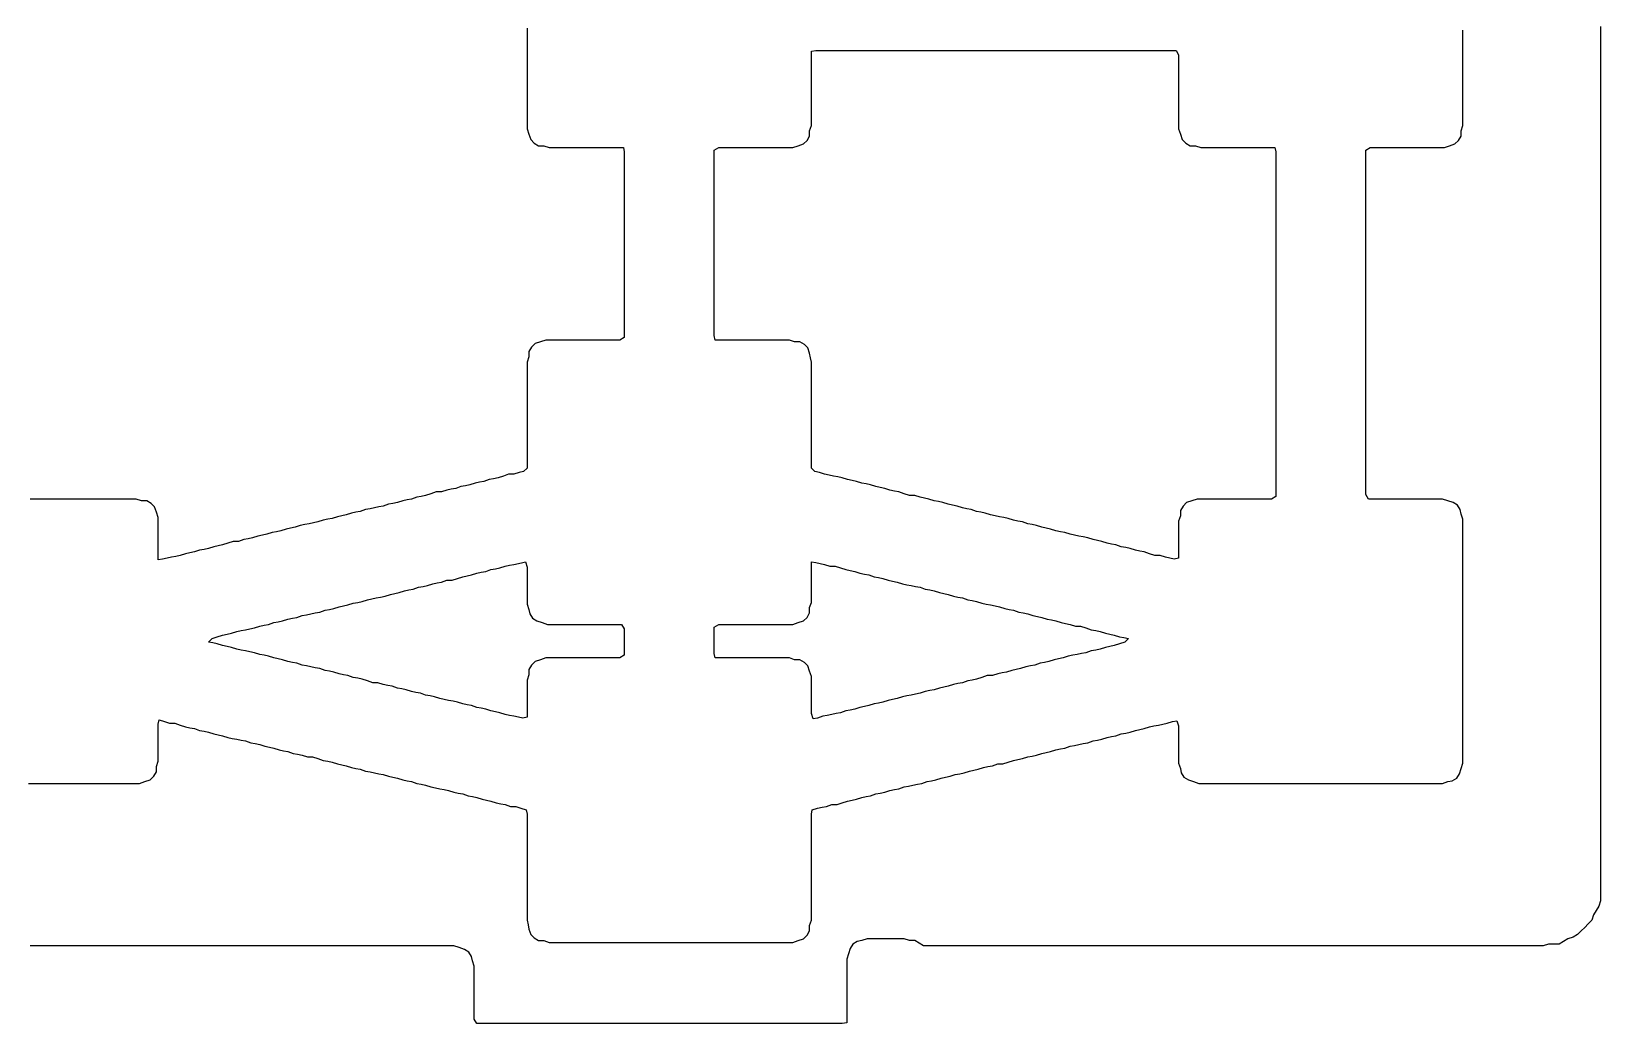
# Model space of a CAD drawing. Header units: metres. Extents: x 1 to 276, y -106 to -1.
# Drawn here: x 229.18 to 273.62, y -106.38 to -78.29 of the extents above; entities that cross this region are included whole.
import ezdxf

# ---------------------------------------------------------------- set-up
doc = ezdxf.new("R2010")
doc.units = ezdxf.units.M

msp = doc.modelspace()

# ---------------------------------------------------------------- linework, layer by layer
at = {"layer": 'PORON'}
for points in [[(273.625, -78.15), (273.625, -78.3), (273.625, -78.45), (273.625, -78.6), (273.625, -78.75), (273.625, -78.9), (273.625, -79.05), (273.625, -79.2), (273.625, -79.35), (273.625, -79.5), (273.625, -79.65), (273.625, -79.8), (273.625, -79.95), (273.625, -80.1), (273.625, -80.25), (273.625, -80.4), (273.625, -80.55), (273.625, -80.7), (273.625, -80.85), (273.625, -81), (273.625, -81.15), (273.625, -81.3), (273.625, -81.45), (273.625, -81.6), (273.625, -81.75), (273.625, -81.9), (273.625, -82.05), (273.625, -82.2), (273.625, -82.35), (273.625, -82.5), (273.625, -82.65), (273.625, -82.8), (273.625, -82.95), (273.625, -83.1), (273.625, -83.25), (273.625, -83.4), (273.625, -83.55), (273.625, -83.7), (273.625, -83.85), (273.625, -84), (273.625, -84.15), (273.625, -84.3), (273.625, -84.45), (273.625, -84.6), (273.625, -84.75), (273.625, -84.9), (273.625, -85.05), (273.625, -85.2), (273.625, -85.35), (273.625, -85.5), (273.625, -85.65), (273.625, -85.8), (273.625, -85.95), (273.625, -86.1), (273.625, -86.25), (273.625, -86.4), (273.625, -86.55), (273.625, -86.7), (273.625, -86.85), (273.625, -87), (273.625, -87.15), (273.625, -87.3), (273.625, -87.45), (273.625, -87.6), (273.625, -87.75), (273.625, -87.9), (273.625, -88.05), (273.625, -88.2), (273.625, -88.35), (273.625, -88.5), (273.625, -88.65), (273.625, -88.8), (273.625, -88.95), (273.625, -89.1), (273.625, -89.25), (273.625, -89.4), (273.625, -89.55), (273.625, -89.7), (273.625, -89.85), (273.625, -90), (273.625, -90.15), (273.625, -90.3), (273.625, -90.45), (273.625, -90.6), (273.625, -90.75), (273.625, -90.9), (273.625, -91.05), (273.625, -91.2), (273.625, -91.35), (273.625, -91.5), (273.625, -91.65), (273.625, -91.8), (273.625, -91.95), (273.625, -92.1), (273.625, -92.25), (273.625, -92.4), (273.625, -92.55), (273.625, -92.7), (273.625, -92.85), (273.625, -93), (273.625, -93.15), (273.625, -93.3), (273.625, -93.45), (273.625, -93.6), (273.625, -93.75), (273.625, -93.9), (273.625, -94.05), (273.625, -94.2), (273.625, -94.35), (273.625, -94.5), (273.625, -94.65), (273.625, -94.8), (273.625, -94.95), (273.625, -95.1), (273.625, -95.25), (273.625, -95.4), (273.625, -95.55), (273.625, -95.7), (273.625, -95.85), (273.625, -96), (273.625, -96.15), (273.625, -96.3), (273.625, -96.45), (273.625, -96.6), (273.625, -96.75), (273.625, -96.9), (273.625, -97.05), (273.625, -97.2), (273.625, -97.35), (273.625, -97.5), (273.625, -97.65), (273.625, -97.8), (273.625, -97.95), (273.625, -98.1), (273.625, -98.25), (273.625, -98.4), (273.625, -98.55), (273.625, -98.7), (273.625, -98.85), (273.625, -99), (273.625, -99.15), (273.625, -99.3), (273.625, -99.45), (273.625, -99.6), (273.625, -99.75), (273.625, -99.9), (273.625, -100.05), (273.625, -100.2), (273.625, -100.35), (273.625, -100.5), (273.625, -100.65), (273.625, -100.8), (273.625, -100.95), (273.625, -101.1), (273.625, -101.25), (273.625, -101.4), (273.625, -101.55), (273.625, -101.7), (273.625, -101.85), (273.625, -102), (273.625, -102.15), (273.625, -102.3), (273.625, -102.45), (273.625, -102.6), (273.625, -102.75), (273.625, -102.9), (273.575, -103.05), (273.5, -103.175), (273.425, -103.3), (273.375, -103.45), (273.275, -103.55), (273.175, -103.65), (273.075, -103.75), (272.975, -103.85), (272.85, -103.925), (272.7, -103.975), (272.575, -104.05), (272.45, -104.125), (272.3, -104.125), (272.15, -104.125), (272, -104.175), (271.85, -104.175), (271.7, -104.175), (271.55, -104.175), (271.4, -104.175), (271.25, -104.175), (271.1, -104.175), (270.95, -104.175), (270.8, -104.175), (270.65, -104.175), (270.5, -104.175), (270.35, -104.175), (270.2, -104.175), (270.05, -104.175), (269.9, -104.175), (269.75, -104.175), (269.6, -104.175), (269.45, -104.175), (269.3, -104.175), (269.15, -104.175), (269, -104.175), (268.85, -104.175), (268.7, -104.175), (268.55, -104.175), (268.4, -104.175), (268.25, -104.175), (268.1, -104.175), (267.95, -104.175), (267.8, -104.175), (267.65, -104.175), (267.5, -104.175), (267.35, -104.175), (267.2, -104.175), (267.05, -104.175), (266.9, -104.175), (266.75, -104.175), (266.6, -104.175), (266.45, -104.175), (266.3, -104.175), (266.15, -104.175), (266, -104.175), (265.85, -104.175), (265.7, -104.175), (265.55, -104.175), (265.4, -104.175), (265.25, -104.175), (265.1, -104.175), (264.95, -104.175), (264.8, -104.175), (264.65, -104.175), (264.5, -104.175), (264.35, -104.175), (264.2, -104.175), (264.05, -104.175), (263.9, -104.175), (263.75, -104.175), (263.6, -104.175), (263.45, -104.175), (263.3, -104.175), (263.15, -104.175), (263, -104.175), (262.85, -104.175), (262.7, -104.175), (262.55, -104.175), (262.4, -104.175), (262.25, -104.175), (262.1, -104.175), (261.95, -104.175), (261.8, -104.175), (261.65, -104.175), (261.5, -104.175), (261.35, -104.175), (261.2, -104.175), (261.05, -104.175), (260.9, -104.175), (260.75, -104.175), (260.6, -104.175), (260.45, -104.175), (260.3, -104.175), (260.15, -104.175), (260, -104.175), (259.85, -104.175), (259.7, -104.175), (259.55, -104.175), (259.4, -104.175), (259.25, -104.175), (259.1, -104.175), (258.95, -104.175), (258.8, -104.175), (258.65, -104.175), (258.5, -104.175), (258.35, -104.175), (258.2, -104.175), (258.05, -104.175), (257.9, -104.175), (257.75, -104.175), (257.6, -104.175), (257.45, -104.175), (257.3, -104.175), (257.15, -104.175), (257, -104.175), (256.85, -104.175), (256.7, -104.175), (256.55, -104.175), (256.4, -104.175), (256.25, -104.175), (256.1, -104.175), (255.95, -104.175), (255.8, -104.175), (255.65, -104.175), (255.5, -104.175), (255.35, -104.175), (255.2, -104.175), (255.05, -104.175), (254.9, -104.175), (254.75, -104.175), (254.6, -104.175), (254.45, -104.175), (254.325, -104.1), (254.2, -104.025), (254.05, -104.025), (253.9, -103.975), (253.75, -103.975), (253.6, -103.975), (253.45, -103.975), (253.3, -103.975), (253.15, -103.975), (253, -103.975), (252.85, -103.975), (252.7, -104.025), (252.575, -104.05), (252.45, -104.125), (252.375, -104.25), (252.325, -104.4), (252.275, -104.55), (252.275, -104.7), (252.275, -104.85), (252.275, -105), (252.275, -105.15), (252.275, -105.3), (252.275, -105.45), (252.275, -105.6), (252.275, -105.75), (252.275, -105.9), (252.275, -106.05), (252.275, -106.2), (252.275, -106.35), (252.15, -106.375), (252, -106.375), (251.85, -106.375), (251.7, -106.375), (251.55, -106.375), (251.4, -106.375), (251.25, -106.375), (251.1, -106.375), (250.95, -106.375), (250.8, -106.375), (250.65, -106.375), (250.5, -106.375), (250.35, -106.375), (250.2, -106.375), (250.05, -106.375), (249.9, -106.375), (249.75, -106.375), (249.6, -106.375), (249.45, -106.375), (249.3, -106.375), (249.15, -106.375), (249, -106.375), (248.85, -106.375), (248.7, -106.375), (248.55, -106.375), (248.4, -106.375), (248.25, -106.375), (248.1, -106.375), (247.95, -106.375), (247.8, -106.375), (247.65, -106.375), (247.5, -106.375), (247.35, -106.375), (247.2, -106.375), (247.05, -106.375), (246.9, -106.375), (246.75, -106.375), (246.6, -106.375), (246.45, -106.375), (246.3, -106.375), (246.15, -106.375), (246, -106.375), (245.85, -106.375), (245.7, -106.375), (245.55, -106.375), (245.4, -106.375), (245.25, -106.375), (245.1, -106.375), (244.95, -106.375), (244.8, -106.375), (244.65, -106.375), (244.5, -106.375), (244.35, -106.375), (244.2, -106.375), (244.05, -106.375), (243.9, -106.375), (243.75, -106.375), (243.6, -106.375), (243.45, -106.375), (243.3, -106.375), (243.15, -106.375), (243, -106.375), (242.85, -106.375), (242.7, -106.375), (242.55, -106.375), (242.4, -106.375), (242.25, -106.375), (242.1, -106.375), (241.95, -106.375), (241.8, -106.375), (241.725, -106.25), (241.725, -106.1), (241.725, -105.95), (241.725, -105.8), (241.725, -105.65), (241.725, -105.5), (241.725, -105.35), (241.725, -105.2), (241.725, -105.05), (241.725, -104.9), (241.725, -104.75), (241.675, -104.6), (241.65, -104.475), (241.575, -104.35), (241.45, -104.275), (241.3, -104.225), (241.15, -104.175), (241, -104.175), (240.85, -104.175), (240.7, -104.175), (240.55, -104.175), (240.4, -104.175), (240.25, -104.175), (240.1, -104.175), (239.95, -104.175), (239.8, -104.175), (239.65, -104.175), (239.5, -104.175), (239.35, -104.175), (239.2, -104.175), (239.05, -104.175), (238.9, -104.175), (238.75, -104.175), (238.6, -104.175), (238.45, -104.175), (238.3, -104.175), (238.15, -104.175), (238, -104.175), (237.85, -104.175), (237.7, -104.175), (237.55, -104.175), (237.4, -104.175), (237.25, -104.175), (237.1, -104.175), (236.95, -104.175), (236.8, -104.175), (236.65, -104.175), (236.5, -104.175), (236.35, -104.175), (236.2, -104.175), (236.05, -104.175), (235.9, -104.175), (235.75, -104.175), (235.6, -104.175), (235.45, -104.175), (235.3, -104.175), (235.15, -104.175), (235, -104.175), (234.85, -104.175), (234.7, -104.175), (234.55, -104.175), (234.4, -104.175), (234.25, -104.175), (234.1, -104.175), (233.95, -104.175), (233.8, -104.175), (233.65, -104.175), (233.5, -104.175), (233.35, -104.175), (233.2, -104.175), (233.05, -104.175), (232.9, -104.175), (232.75, -104.175), (232.6, -104.175), (232.45, -104.175), (232.3, -104.175), (232.15, -104.175), (232, -104.175), (231.85, -104.175), (231.7, -104.175), (231.55, -104.175), (231.4, -104.175), (231.25, -104.175), (231.1, -104.175), (230.95, -104.175), (230.8, -104.175), (230.65, -104.175), (230.5, -104.175), (230.35, -104.175), (230.2, -104.175), (230.05, -104.175), (229.9, -104.175), (229.75, -104.175), (229.6, -104.175), (229.45, -104.175), (229.3, -104.175), (229.15, -104.175)], [(243.225, -78.2), (243.225, -78.35), (243.225, -78.5), (243.225, -78.65), (243.225, -78.8), (243.225, -78.95), (243.225, -79.1), (243.225, -79.25), (243.225, -79.4), (243.225, -79.55), (243.225, -79.7), (243.225, -79.85), (243.225, -80), (243.225, -80.15), (243.225, -80.3), (243.225, -80.45), (243.225, -80.6), (243.225, -80.75), (243.225, -80.9), (243.225, -81.05), (243.275, -81.2), (243.325, -81.35), (243.425, -81.45), (243.55, -81.525), (243.7, -81.525), (243.85, -81.575), (244, -81.575), (244.15, -81.575), (244.3, -81.575), (244.45, -81.575), (244.6, -81.575), (244.75, -81.575), (244.9, -81.575), (245.05, -81.575), (245.2, -81.575), (245.35, -81.575), (245.5, -81.575), (245.65, -81.575), (245.8, -81.575), (245.95, -81.575), (245.975, -81.7), (245.975, -81.85), (245.975, -82), (245.975, -82.15), (245.975, -82.3), (245.975, -82.45), (245.975, -82.6), (245.975, -82.75), (245.975, -82.9), (245.975, -83.05), (245.975, -83.2), (245.975, -83.35), (245.975, -83.5), (245.975, -83.65), (245.975, -83.8), (245.975, -83.95), (245.975, -84.1), (245.975, -84.25), (245.975, -84.4), (245.975, -84.55), (245.975, -84.7), (245.975, -84.85), (245.975, -85), (245.975, -85.15), (245.975, -85.3), (245.975, -85.45), (245.975, -85.6), (245.975, -85.75), (245.975, -85.9), (245.975, -86.05), (245.975, -86.2), (245.975, -86.35), (245.975, -86.5), (245.975, -86.65), (245.975, -86.8), (245.975, -86.95), (245.85, -87.025), (245.7, -87.025), (245.55, -87.025), (245.4, -87.025), (245.25, -87.025), (245.1, -87.025), (244.95, -87.025), (244.8, -87.025), (244.65, -87.025), (244.5, -87.025), (244.35, -87.025), (244.2, -87.025), (244.05, -87.025), (243.9, -87.025), (243.75, -87.025), (243.6, -87.075), (243.45, -87.125), (243.35, -87.225), (243.275, -87.35), (243.275, -87.5), (243.225, -87.65), (243.225, -87.8), (243.225, -87.95), (243.225, -88.1), (243.225, -88.25), (243.225, -88.4), (243.225, -88.55), (243.225, -88.7), (243.225, -88.85), (243.225, -89), (243.225, -89.15), (243.225, -89.3), (243.225, -89.45), (243.225, -89.6), (243.225, -89.75), (243.225, -89.9), (243.225, -90.05), (243.225, -90.2), (243.225, -90.35), (243.225, -90.5), (243.225, -90.65), (243.125, -90.75), (243, -90.775), (242.85, -90.825), (242.7, -90.825), (242.55, -90.875), (242.4, -90.925), (242.275, -90.95), (242.15, -90.975), (242, -91.025), (241.875, -91.05), (241.75, -91.075), (241.6, -91.125), (241.475, -91.15), (241.35, -91.175), (241.2, -91.225), (241.075, -91.25), (240.95, -91.275), (240.8, -91.325), (240.65, -91.325), (240.5, -91.375), (240.35, -91.425), (240.225, -91.45), (240.1, -91.475), (239.95, -91.525), (239.825, -91.55), (239.7, -91.575), (239.55, -91.625), (239.425, -91.65), (239.3, -91.675), (239.15, -91.725), (239.025, -91.75), (238.9, -91.775), (238.775, -91.8), (238.65, -91.825), (238.5, -91.875), (238.375, -91.9), (238.25, -91.925), (238.1, -91.975), (237.975, -92), (237.85, -92.025), (237.7, -92.075), (237.575, -92.1), (237.45, -92.125), (237.3, -92.175), (237.175, -92.2), (237.05, -92.225), (236.925, -92.25), (236.8, -92.275), (236.65, -92.325), (236.525, -92.35), (236.4, -92.375), (236.25, -92.425), (236.125, -92.45), (236, -92.475), (235.85, -92.525), (235.725, -92.55), (235.6, -92.575), (235.45, -92.625), (235.325, -92.65), (235.2, -92.675), (235.05, -92.725), (234.9, -92.725), (234.75, -92.775), (234.6, -92.825), (234.475, -92.85), (234.35, -92.875), (234.2, -92.925), (234.075, -92.95), (233.95, -92.975), (233.8, -93.025), (233.675, -93.05), (233.55, -93.075), (233.4, -93.125), (233.275, -93.15), (233.15, -93.175), (233.025, -93.2), (232.9, -93.225), (232.775, -93.25), (232.775, -93.1), (232.775, -92.95), (232.775, -92.8), (232.775, -92.65), (232.775, -92.5), (232.775, -92.35), (232.775, -92.2), (232.775, -92.05), (232.725, -91.9), (232.675, -91.75), (232.575, -91.65), (232.45, -91.575), (232.3, -91.575), (232.15, -91.525), (232, -91.525), (231.85, -91.525), (231.7, -91.525), (231.55, -91.525), (231.4, -91.525), (231.25, -91.525), (231.1, -91.525), (230.95, -91.525), (230.8, -91.525), (230.65, -91.525), (230.5, -91.525), (230.35, -91.525), (230.2, -91.525), (230.05, -91.525), (229.9, -91.525), (229.75, -91.525), (229.6, -91.525), (229.45, -91.525), (229.3, -91.525), (229.15, -91.525)], [(229.1, -99.575), (229.25, -99.575), (229.4, -99.575), (229.55, -99.575), (229.7, -99.575), (229.85, -99.575), (230, -99.575), (230.15, -99.575), (230.3, -99.575), (230.45, -99.575), (230.6, -99.575), (230.75, -99.575), (230.9, -99.575), (231.05, -99.575), (231.2, -99.575), (231.35, -99.575), (231.5, -99.575), (231.65, -99.575), (231.8, -99.575), (231.95, -99.575), (232.1, -99.575), (232.25, -99.575), (232.4, -99.525), (232.55, -99.475), (232.65, -99.375), (232.725, -99.25), (232.725, -99.1), (232.775, -98.95), (232.775, -98.8), (232.775, -98.65), (232.775, -98.5), (232.775, -98.35), (232.775, -98.2), (232.775, -98.05), (232.775, -97.9), (232.8, -97.775), (232.95, -97.825), (233.1, -97.875), (233.25, -97.875), (233.4, -97.925), (233.55, -97.975), (233.675, -98), (233.8, -98.025), (233.95, -98.075), (234.075, -98.1), (234.2, -98.125), (234.35, -98.175), (234.475, -98.2), (234.6, -98.225), (234.75, -98.275), (234.875, -98.3), (235, -98.325), (235.125, -98.35), (235.25, -98.375), (235.4, -98.425), (235.525, -98.45), (235.65, -98.475), (235.8, -98.525), (235.925, -98.55), (236.05, -98.575), (236.2, -98.625), (236.325, -98.65), (236.45, -98.675), (236.6, -98.725), (236.725, -98.75), (236.85, -98.775), (237, -98.825), (237.15, -98.825), (237.3, -98.875), (237.45, -98.925), (237.575, -98.95), (237.7, -98.975), (237.85, -99.025), (237.975, -99.05), (238.1, -99.075), (238.25, -99.125), (238.375, -99.15), (238.5, -99.175), (238.65, -99.225), (238.775, -99.25), (238.9, -99.275), (239.025, -99.3), (239.15, -99.325), (239.3, -99.375), (239.425, -99.4), (239.55, -99.425), (239.7, -99.475), (239.825, -99.5), (239.95, -99.525), (240.1, -99.575), (240.225, -99.6), (240.35, -99.625), (240.5, -99.675), (240.625, -99.7), (240.75, -99.725), (240.875, -99.75), (241, -99.775), (241.15, -99.825), (241.275, -99.85), (241.4, -99.875), (241.55, -99.925), (241.675, -99.95), (241.8, -99.975), (241.95, -100.025), (242.075, -100.05), (242.2, -100.075), (242.35, -100.125), (242.475, -100.15), (242.6, -100.175), (242.75, -100.225), (242.9, -100.225), (243.05, -100.275), (243.2, -100.325), (243.225, -100.45), (243.225, -100.6), (243.225, -100.75), (243.225, -100.9), (243.225, -101.05), (243.225, -101.2), (243.225, -101.35), (243.225, -101.5), (243.225, -101.65), (243.225, -101.8), (243.225, -101.95), (243.225, -102.1), (243.225, -102.25), (243.225, -102.4), (243.225, -102.55), (243.225, -102.7), (243.225, -102.85), (243.225, -103), (243.225, -103.15), (243.225, -103.3), (243.225, -103.45), (243.25, -103.575), (243.275, -103.7), (243.325, -103.85), (243.425, -103.95), (243.55, -104.025), (243.7, -104.025), (243.85, -104.075), (244, -104.075), (244.15, -104.075), (244.3, -104.075), (244.45, -104.075), (244.6, -104.075), (244.75, -104.075), (244.9, -104.075), (245.05, -104.075), (245.2, -104.075), (245.35, -104.075), (245.5, -104.075), (245.65, -104.075), (245.8, -104.075), (245.95, -104.075), (246.1, -104.075), (246.25, -104.075), (246.4, -104.075), (246.55, -104.075), (246.7, -104.075), (246.85, -104.075), (247, -104.075), (247.15, -104.075), (247.3, -104.075), (247.45, -104.075), (247.6, -104.075), (247.75, -104.075), (247.9, -104.075), (248.05, -104.075), (248.2, -104.075), (248.35, -104.075), (248.5, -104.075), (248.65, -104.075), (248.8, -104.075), (248.95, -104.075), (249.1, -104.075), (249.25, -104.075), (249.4, -104.075), (249.55, -104.075), (249.7, -104.075), (249.85, -104.075), (250, -104.075), (250.15, -104.075), (250.3, -104.075), (250.45, -104.075), (250.6, -104.075), (250.75, -104.075), (250.9, -104.025), (251.05, -103.975), (251.15, -103.875), (251.225, -103.75), (251.225, -103.6), (251.275, -103.45), (251.275, -103.3), (251.275, -103.15), (251.275, -103), (251.275, -102.85), (251.275, -102.7), (251.275, -102.55), (251.275, -102.4), (251.275, -102.25), (251.275, -102.1), (251.275, -101.95), (251.275, -101.8), (251.275, -101.65), (251.275, -101.5), (251.275, -101.35), (251.275, -101.2), (251.275, -101.05), (251.275, -100.9), (251.275, -100.75), (251.275, -100.6), (251.275, -100.45), (251.3, -100.325), (251.45, -100.275), (251.575, -100.25), (251.7, -100.225), (251.85, -100.175), (252, -100.175), (252.15, -100.125), (252.3, -100.075), (252.425, -100.05), (252.55, -100.025), (252.7, -99.975), (252.825, -99.95), (252.95, -99.925), (253.1, -99.875), (253.225, -99.85), (253.35, -99.825), (253.5, -99.775), (253.625, -99.75), (253.75, -99.725), (253.9, -99.675), (254.025, -99.65), (254.15, -99.625), (254.275, -99.6), (254.4, -99.575), (254.55, -99.525), (254.675, -99.5), (254.8, -99.475), (254.95, -99.425), (255.075, -99.4), (255.2, -99.375), (255.35, -99.325), (255.475, -99.3), (255.6, -99.275), (255.75, -99.225), (255.875, -99.2), (256, -99.175), (256.15, -99.125), (256.275, -99.1), (256.4, -99.075), (256.55, -99.025), (256.7, -99.025), (256.85, -98.975), (257, -98.925), (257.125, -98.9), (257.25, -98.875), (257.4, -98.825), (257.525, -98.8), (257.65, -98.775), (257.8, -98.725), (257.925, -98.7), (258.05, -98.675), (258.2, -98.625), (258.325, -98.6), (258.45, -98.575), (258.6, -98.525), (258.725, -98.5), (258.85, -98.475), (258.975, -98.45), (259.1, -98.425), (259.25, -98.375), (259.375, -98.35), (259.5, -98.325), (259.65, -98.275), (259.775, -98.25), (259.9, -98.225), (260.05, -98.175), (260.175, -98.15), (260.3, -98.125), (260.45, -98.075), (260.575, -98.05), (260.7, -98.025), (260.85, -97.975), (260.975, -97.95), (261.1, -97.925), (261.225, -97.9), (261.35, -97.875), (261.5, -97.825), (261.625, -97.8), (261.675, -97.95), (261.675, -98.1), (261.675, -98.25), (261.675, -98.4), (261.675, -98.55), (261.675, -98.7), (261.675, -98.85), (261.675, -99), (261.725, -99.15), (261.75, -99.275), (261.825, -99.4), (261.95, -99.475), (262.1, -99.525), (262.25, -99.575), (262.4, -99.575), (262.55, -99.575), (262.7, -99.575), (262.85, -99.575), (263, -99.575), (263.15, -99.575), (263.3, -99.575), (263.45, -99.575), (263.6, -99.575), (263.75, -99.575), (263.9, -99.575), (264.05, -99.575), (264.2, -99.575), (264.35, -99.575), (264.5, -99.575), (264.65, -99.575), (264.8, -99.575), (264.95, -99.575), (265.1, -99.575), (265.25, -99.575), (265.4, -99.575), (265.55, -99.575), (265.7, -99.575), (265.85, -99.575), (266, -99.575), (266.15, -99.575), (266.3, -99.575), (266.45, -99.575), (266.6, -99.575), (266.75, -99.575), (266.9, -99.575), (267.05, -99.575), (267.2, -99.575), (267.35, -99.575), (267.5, -99.575), (267.65, -99.575), (267.8, -99.575), (267.95, -99.575), (268.1, -99.575), (268.25, -99.575), (268.4, -99.575), (268.55, -99.575), (268.7, -99.575), (268.85, -99.575), (269, -99.575), (269.15, -99.575), (269.3, -99.525), (269.425, -99.5), (269.55, -99.425), (269.625, -99.3), (269.675, -99.15), (269.725, -99), (269.725, -98.85), (269.725, -98.7), (269.725, -98.55), (269.725, -98.4), (269.725, -98.25), (269.725, -98.1), (269.725, -97.95), (269.725, -97.8), (269.725, -97.65), (269.725, -97.5), (269.725, -97.35), (269.725, -97.2), (269.725, -97.05), (269.725, -96.9), (269.725, -96.75), (269.725, -96.6), (269.725, -96.45), (269.725, -96.3), (269.725, -96.15), (269.725, -96), (269.725, -95.85), (269.725, -95.7), (269.725, -95.55), (269.725, -95.4), (269.725, -95.25), (269.725, -95.1), (269.725, -94.95), (269.725, -94.8), (269.725, -94.65), (269.725, -94.5), (269.725, -94.35), (269.725, -94.2), (269.725, -94.05), (269.725, -93.9), (269.725, -93.75), (269.725, -93.6), (269.725, -93.45), (269.725, -93.3), (269.725, -93.15), (269.725, -93), (269.725, -92.85), (269.725, -92.7), (269.725, -92.55), (269.725, -92.4), (269.725, -92.25), (269.725, -92.1), (269.675, -91.95), (269.65, -91.825), (269.575, -91.7), (269.45, -91.625), (269.3, -91.575), (269.15, -91.525), (269, -91.525), (268.85, -91.525), (268.7, -91.525), (268.55, -91.525), (268.4, -91.525), (268.25, -91.525), (268.1, -91.525), (267.95, -91.525), (267.8, -91.525), (267.65, -91.525), (267.5, -91.525), (267.35, -91.525), (267.2, -91.525), (267.05, -91.525), (266.975, -91.4), (266.975, -91.25), (266.975, -91.1), (266.975, -90.95), (266.975, -90.8), (266.975, -90.65), (266.975, -90.5), (266.975, -90.35), (266.975, -90.2), (266.975, -90.05), (266.975, -89.9), (266.975, -89.75), (266.975, -89.6), (266.975, -89.45), (266.975, -89.3), (266.975, -89.15), (266.975, -89), (266.975, -88.85), (266.975, -88.7), (266.975, -88.55), (266.975, -88.4), (266.975, -88.25), (266.975, -88.1), (266.975, -87.95), (266.975, -87.8), (266.975, -87.65), (266.975, -87.5), (266.975, -87.35), (266.975, -87.2), (266.975, -87.05), (266.975, -86.9), (266.975, -86.75), (266.975, -86.6), (266.975, -86.45), (266.975, -86.3), (266.975, -86.15), (266.975, -86), (266.975, -85.85), (266.975, -85.7), (266.975, -85.55), (266.975, -85.4), (266.975, -85.25), (266.975, -85.1), (266.975, -84.95), (266.975, -84.8), (266.975, -84.65), (266.975, -84.5), (266.975, -84.35), (266.975, -84.2), (266.975, -84.05), (266.975, -83.9), (266.975, -83.75), (266.975, -83.6), (266.975, -83.45), (266.975, -83.3), (266.975, -83.15), (266.975, -83), (266.975, -82.85), (266.975, -82.7), (266.975, -82.55), (266.975, -82.4), (266.975, -82.25), (266.975, -82.1), (266.975, -81.95), (266.975, -81.8), (266.975, -81.65), (267.1, -81.575), (267.25, -81.575), (267.4, -81.575), (267.55, -81.575), (267.7, -81.575), (267.85, -81.575), (268, -81.575), (268.15, -81.575), (268.3, -81.575), (268.45, -81.575), (268.6, -81.575), (268.75, -81.575), (268.9, -81.575), (269.05, -81.575), (269.2, -81.575), (269.35, -81.525), (269.5, -81.475), (269.6, -81.375), (269.675, -81.25), (269.675, -81.1), (269.725, -80.95), (269.725, -80.8), (269.725, -80.65), (269.725, -80.5), (269.725, -80.35), (269.725, -80.2), (269.725, -80.05), (269.725, -79.9), (269.725, -79.75), (269.725, -79.6), (269.725, -79.45), (269.725, -79.3), (269.725, -79.15), (269.725, -79), (269.725, -78.85), (269.725, -78.7), (269.725, -78.55), (269.725, -78.4), (269.725, -78.25)]]:
    msp.add_lwpolyline(points, dxfattribs=at)
for points in [[(251.275, -78.85), (251.4, -78.825), (251.55, -78.825), (251.7, -78.825), (251.85, -78.825), (252, -78.825), (252.15, -78.825), (252.3, -78.825), (252.45, -78.825), (252.6, -78.825), (252.75, -78.825), (252.9, -78.825), (253.05, -78.825), (253.2, -78.825), (253.35, -78.825), (253.5, -78.825), (253.65, -78.825), (253.8, -78.825), (253.95, -78.825), (254.1, -78.825), (254.25, -78.825), (254.4, -78.825), (254.55, -78.825), (254.7, -78.825), (254.85, -78.825), (255, -78.825), (255.15, -78.825), (255.3, -78.825), (255.45, -78.825), (255.6, -78.825), (255.75, -78.825), (255.9, -78.825), (256.05, -78.825), (256.2, -78.825), (256.35, -78.825), (256.5, -78.825), (256.65, -78.825), (256.8, -78.825), (256.95, -78.825), (257.1, -78.825), (257.25, -78.825), (257.4, -78.825), (257.55, -78.825), (257.7, -78.825), (257.85, -78.825), (258, -78.825), (258.15, -78.825), (258.3, -78.825), (258.45, -78.825), (258.6, -78.825), (258.75, -78.825), (258.9, -78.825), (259.05, -78.825), (259.2, -78.825), (259.35, -78.825), (259.5, -78.825), (259.65, -78.825), (259.8, -78.825), (259.95, -78.825), (260.1, -78.825), (260.25, -78.825), (260.4, -78.825), (260.55, -78.825), (260.7, -78.825), (260.85, -78.825), (261, -78.825), (261.15, -78.825), (261.3, -78.825), (261.45, -78.825), (261.6, -78.825), (261.675, -78.95), (261.675, -79.1), (261.675, -79.25), (261.675, -79.4), (261.675, -79.55), (261.675, -79.7), (261.675, -79.85), (261.675, -80), (261.675, -80.15), (261.675, -80.3), (261.675, -80.45), (261.675, -80.6), (261.675, -80.75), (261.675, -80.9), (261.675, -81.05), (261.725, -81.2), (261.775, -81.35), (261.875, -81.45), (262, -81.525), (262.15, -81.525), (262.3, -81.575), (262.45, -81.575), (262.6, -81.575), (262.75, -81.575), (262.9, -81.575), (263.05, -81.575), (263.2, -81.575), (263.35, -81.575), (263.5, -81.575), (263.65, -81.575), (263.8, -81.575), (263.95, -81.575), (264.1, -81.575), (264.25, -81.575), (264.4, -81.575), (264.425, -81.7), (264.425, -81.85), (264.425, -82), (264.425, -82.15), (264.425, -82.3), (264.425, -82.45), (264.425, -82.6), (264.425, -82.75), (264.425, -82.9), (264.425, -83.05), (264.425, -83.2), (264.425, -83.35), (264.425, -83.5), (264.425, -83.65), (264.425, -83.8), (264.425, -83.95), (264.425, -84.1), (264.425, -84.25), (264.425, -84.4), (264.425, -84.55), (264.425, -84.7), (264.425, -84.85), (264.425, -85), (264.425, -85.15), (264.425, -85.3), (264.425, -85.45), (264.425, -85.6), (264.425, -85.75), (264.425, -85.9), (264.425, -86.05), (264.425, -86.2), (264.425, -86.35), (264.425, -86.5), (264.425, -86.65), (264.425, -86.8), (264.425, -86.95), (264.425, -87.1), (264.425, -87.25), (264.425, -87.4), (264.425, -87.55), (264.425, -87.7), (264.425, -87.85), (264.425, -88), (264.425, -88.15), (264.425, -88.3), (264.425, -88.45), (264.425, -88.6), (264.425, -88.75), (264.425, -88.9), (264.425, -89.05), (264.425, -89.2), (264.425, -89.35), (264.425, -89.5), (264.425, -89.65), (264.425, -89.8), (264.425, -89.95), (264.425, -90.1), (264.425, -90.25), (264.425, -90.4), (264.425, -90.55), (264.425, -90.7), (264.425, -90.85), (264.425, -91), (264.425, -91.15), (264.425, -91.3), (264.425, -91.45), (264.3, -91.525), (264.15, -91.525), (264, -91.525), (263.85, -91.525), (263.7, -91.525), (263.55, -91.525), (263.4, -91.525), (263.25, -91.525), (263.1, -91.525), (262.95, -91.525), (262.8, -91.525), (262.65, -91.525), (262.5, -91.525), (262.35, -91.525), (262.2, -91.525), (262.05, -91.575), (261.9, -91.625), (261.8, -91.725), (261.725, -91.85), (261.725, -92), (261.675, -92.15), (261.675, -92.3), (261.675, -92.45), (261.675, -92.6), (261.675, -92.75), (261.675, -92.9), (261.675, -93.05), (261.675, -93.2), (261.55, -93.225), (261.425, -93.2), (261.3, -93.175), (261.15, -93.125), (261, -93.125), (260.85, -93.075), (260.7, -93.025), (260.575, -93), (260.45, -92.975), (260.3, -92.925), (260.175, -92.9), (260.05, -92.875), (259.9, -92.825), (259.775, -92.8), (259.65, -92.775), (259.5, -92.725), (259.375, -92.7), (259.25, -92.675), (259.1, -92.625), (258.975, -92.6), (258.85, -92.575), (258.725, -92.55), (258.6, -92.525), (258.45, -92.475), (258.325, -92.45), (258.2, -92.425), (258.05, -92.375), (257.925, -92.35), (257.8, -92.325), (257.65, -92.275), (257.525, -92.25), (257.4, -92.225), (257.25, -92.175), (257.125, -92.15), (257, -92.125), (256.85, -92.075), (256.725, -92.05), (256.6, -92.025), (256.475, -92), (256.35, -91.975), (256.2, -91.925), (256.075, -91.9), (255.95, -91.875), (255.8, -91.825), (255.675, -91.8), (255.55, -91.775), (255.4, -91.725), (255.275, -91.7), (255.15, -91.675), (255, -91.625), (254.875, -91.6), (254.75, -91.575), (254.6, -91.525), (254.475, -91.5), (254.35, -91.475), (254.2, -91.425), (254.05, -91.425), (253.9, -91.375), (253.75, -91.325), (253.625, -91.3), (253.5, -91.275), (253.35, -91.225), (253.225, -91.2), (253.1, -91.175), (252.95, -91.125), (252.825, -91.1), (252.7, -91.075), (252.55, -91.025), (252.425, -91), (252.3, -90.975), (252.15, -90.925), (252.025, -90.9), (251.9, -90.875), (251.775, -90.85), (251.65, -90.825), (251.5, -90.775), (251.375, -90.75), (251.275, -90.65), (251.275, -90.5), (251.275, -90.35), (251.275, -90.2), (251.275, -90.05), (251.275, -89.9), (251.275, -89.75), (251.275, -89.6), (251.275, -89.45), (251.275, -89.3), (251.275, -89.15), (251.275, -89), (251.275, -88.85), (251.275, -88.7), (251.275, -88.55), (251.275, -88.4), (251.275, -88.25), (251.275, -88.1), (251.275, -87.95), (251.275, -87.8), (251.275, -87.65), (251.25, -87.525), (251.225, -87.4), (251.175, -87.25), (251.075, -87.15), (250.95, -87.075), (250.8, -87.075), (250.65, -87.025), (250.5, -87.025), (250.35, -87.025), (250.2, -87.025), (250.05, -87.025), (249.9, -87.025), (249.75, -87.025), (249.6, -87.025), (249.45, -87.025), (249.3, -87.025), (249.15, -87.025), (249, -87.025), (248.85, -87.025), (248.7, -87.025), (248.55, -87.025), (248.525, -86.9), (248.525, -86.75), (248.525, -86.6), (248.525, -86.45), (248.525, -86.3), (248.525, -86.15), (248.525, -86), (248.525, -85.85), (248.525, -85.7), (248.525, -85.55), (248.525, -85.4), (248.525, -85.25), (248.525, -85.1), (248.525, -84.95), (248.525, -84.8), (248.525, -84.65), (248.525, -84.5), (248.525, -84.35), (248.525, -84.2), (248.525, -84.05), (248.525, -83.9), (248.525, -83.75), (248.525, -83.6), (248.525, -83.45), (248.525, -83.3), (248.525, -83.15), (248.525, -83), (248.525, -82.85), (248.525, -82.7), (248.525, -82.55), (248.525, -82.4), (248.525, -82.25), (248.525, -82.1), (248.525, -81.95), (248.525, -81.8), (248.525, -81.65), (248.65, -81.575), (248.8, -81.575), (248.95, -81.575), (249.1, -81.575), (249.25, -81.575), (249.4, -81.575), (249.55, -81.575), (249.7, -81.575), (249.85, -81.575), (250, -81.575), (250.15, -81.575), (250.3, -81.575), (250.45, -81.575), (250.6, -81.575), (250.75, -81.575), (250.9, -81.525), (251.05, -81.475), (251.15, -81.375), (251.225, -81.25), (251.225, -81.1), (251.275, -80.95), (251.275, -80.8), (251.275, -80.65), (251.275, -80.5), (251.275, -80.35), (251.275, -80.2), (251.275, -80.05), (251.275, -79.9), (251.275, -79.75), (251.275, -79.6), (251.275, -79.45), (251.275, -79.3), (251.275, -79.15), (251.275, -79), (251.275, -78.85)], [(243.175, -93.3), (243.225, -93.45), (243.225, -93.6), (243.225, -93.75), (243.225, -93.9), (243.225, -94.05), (243.225, -94.2), (243.225, -94.35), (243.225, -94.5), (243.275, -94.65), (243.3, -94.775), (243.375, -94.9), (243.5, -94.975), (243.65, -95.025), (243.8, -95.075), (243.95, -95.075), (244.1, -95.075), (244.25, -95.075), (244.4, -95.075), (244.55, -95.075), (244.7, -95.075), (244.85, -95.075), (245, -95.075), (245.15, -95.075), (245.3, -95.075), (245.45, -95.075), (245.6, -95.075), (245.75, -95.075), (245.9, -95.075), (245.975, -95.2), (245.975, -95.35), (245.975, -95.5), (245.975, -95.65), (245.975, -95.8), (245.975, -95.95), (245.85, -96.025), (245.7, -96.025), (245.55, -96.025), (245.4, -96.025), (245.25, -96.025), (245.1, -96.025), (244.95, -96.025), (244.8, -96.025), (244.65, -96.025), (244.5, -96.025), (244.35, -96.025), (244.2, -96.025), (244.05, -96.025), (243.9, -96.025), (243.75, -96.025), (243.6, -96.075), (243.45, -96.125), (243.35, -96.225), (243.275, -96.35), (243.275, -96.5), (243.225, -96.65), (243.225, -96.8), (243.225, -96.95), (243.225, -97.1), (243.225, -97.25), (243.225, -97.4), (243.225, -97.55), (243.225, -97.7), (243.1, -97.725), (242.975, -97.7), (242.85, -97.675), (242.725, -97.65), (242.6, -97.625), (242.45, -97.575), (242.325, -97.55), (242.2, -97.525), (242.05, -97.475), (241.925, -97.45), (241.8, -97.425), (241.65, -97.375), (241.525, -97.35), (241.4, -97.325), (241.25, -97.275), (241.125, -97.25), (241, -97.225), (240.875, -97.2), (240.75, -97.175), (240.6, -97.125), (240.475, -97.1), (240.35, -97.075), (240.2, -97.025), (240.075, -97), (239.95, -96.975), (239.8, -96.925), (239.675, -96.9), (239.55, -96.875), (239.4, -96.825), (239.275, -96.8), (239.15, -96.775), (239, -96.725), (238.85, -96.725), (238.7, -96.675), (238.55, -96.625), (238.425, -96.6), (238.3, -96.575), (238.15, -96.525), (238.025, -96.5), (237.9, -96.475), (237.75, -96.425), (237.625, -96.4), (237.5, -96.375), (237.35, -96.325), (237.225, -96.3), (237.1, -96.275), (236.975, -96.25), (236.85, -96.225), (236.7, -96.175), (236.575, -96.15), (236.45, -96.125), (236.3, -96.075), (236.175, -96.05), (236.05, -96.025), (235.9, -95.975), (235.775, -95.95), (235.65, -95.925), (235.5, -95.875), (235.375, -95.85), (235.25, -95.825), (235.125, -95.8), (235, -95.775), (234.85, -95.725), (234.725, -95.7), (234.6, -95.675), (234.45, -95.625), (234.325, -95.6), (234.2, -95.575), (234.3, -95.475), (234.45, -95.425), (234.6, -95.375), (234.725, -95.35), (234.85, -95.325), (235, -95.275), (235.125, -95.25), (235.25, -95.225), (235.375, -95.2), (235.5, -95.175), (235.65, -95.125), (235.775, -95.1), (235.9, -95.075), (236.05, -95.025), (236.175, -95), (236.3, -94.975), (236.45, -94.925), (236.575, -94.9), (236.7, -94.875), (236.85, -94.825), (236.975, -94.8), (237.1, -94.775), (237.225, -94.75), (237.35, -94.725), (237.5, -94.675), (237.625, -94.65), (237.75, -94.625), (237.9, -94.575), (238.025, -94.55), (238.15, -94.525), (238.3, -94.475), (238.425, -94.45), (238.55, -94.425), (238.7, -94.375), (238.825, -94.35), (238.95, -94.325), (239.075, -94.3), (239.2, -94.275), (239.35, -94.225), (239.475, -94.2), (239.6, -94.175), (239.75, -94.125), (239.875, -94.1), (240, -94.075), (240.15, -94.025), (240.275, -94), (240.4, -93.975), (240.55, -93.925), (240.675, -93.9), (240.8, -93.875), (240.95, -93.825), (241.1, -93.825), (241.25, -93.775), (241.4, -93.725), (241.525, -93.7), (241.65, -93.675), (241.8, -93.625), (241.925, -93.6), (242.05, -93.575), (242.2, -93.525), (242.325, -93.5), (242.45, -93.475), (242.6, -93.425), (242.725, -93.4), (242.85, -93.375), (242.975, -93.35), (243.1, -93.325), (243.175, -93.3)], [(251.275, -93.3), (251.4, -93.325), (251.525, -93.35), (251.65, -93.375), (251.8, -93.425), (251.95, -93.425), (252.1, -93.475), (252.25, -93.525), (252.375, -93.55), (252.5, -93.575), (252.65, -93.625), (252.775, -93.65), (252.9, -93.675), (253.05, -93.725), (253.175, -93.75), (253.3, -93.775), (253.45, -93.825), (253.575, -93.85), (253.7, -93.875), (253.85, -93.925), (253.975, -93.95), (254.1, -93.975), (254.225, -94), (254.35, -94.025), (254.5, -94.075), (254.625, -94.1), (254.75, -94.125), (254.9, -94.175), (255.025, -94.2), (255.15, -94.225), (255.3, -94.275), (255.425, -94.3), (255.55, -94.325), (255.7, -94.375), (255.825, -94.4), (255.95, -94.425), (256.1, -94.475), (256.225, -94.5), (256.35, -94.525), (256.475, -94.55), (256.6, -94.575), (256.75, -94.625), (256.875, -94.65), (257, -94.675), (257.15, -94.725), (257.275, -94.75), (257.4, -94.775), (257.55, -94.825), (257.675, -94.85), (257.8, -94.875), (257.95, -94.925), (258.075, -94.95), (258.2, -94.975), (258.35, -95.025), (258.475, -95.05), (258.6, -95.075), (258.75, -95.125), (258.9, -95.125), (259.05, -95.175), (259.2, -95.225), (259.325, -95.25), (259.45, -95.275), (259.6, -95.325), (259.725, -95.35), (259.85, -95.375), (260, -95.425), (260.125, -95.45), (260.25, -95.475), (260.15, -95.575), (260, -95.625), (259.85, -95.675), (259.725, -95.7), (259.6, -95.725), (259.45, -95.775), (259.325, -95.8), (259.2, -95.825), (259.05, -95.875), (258.925, -95.9), (258.8, -95.925), (258.675, -95.95), (258.55, -95.975), (258.4, -96.025), (258.275, -96.05), (258.15, -96.075), (258, -96.125), (257.875, -96.15), (257.75, -96.175), (257.6, -96.225), (257.475, -96.25), (257.35, -96.275), (257.2, -96.325), (257.075, -96.35), (256.95, -96.375), (256.8, -96.425), (256.675, -96.45), (256.55, -96.475), (256.4, -96.525), (256.25, -96.525), (256.1, -96.575), (255.95, -96.625), (255.825, -96.65), (255.7, -96.675), (255.55, -96.725), (255.425, -96.75), (255.3, -96.775), (255.15, -96.825), (255.025, -96.85), (254.9, -96.875), (254.75, -96.925), (254.625, -96.95), (254.5, -96.975), (254.35, -97.025), (254.225, -97.05), (254.1, -97.075), (253.975, -97.1), (253.85, -97.125), (253.7, -97.175), (253.575, -97.2), (253.45, -97.225), (253.3, -97.275), (253.175, -97.3), (253.05, -97.325), (252.9, -97.375), (252.775, -97.4), (252.65, -97.425), (252.5, -97.475), (252.375, -97.5), (252.25, -97.525), (252.1, -97.575), (251.975, -97.6), (251.85, -97.625), (251.725, -97.65), (251.6, -97.675), (251.45, -97.725), (251.325, -97.75), (251.275, -97.6), (251.275, -97.45), (251.275, -97.3), (251.275, -97.15), (251.275, -97), (251.275, -96.85), (251.275, -96.7), (251.275, -96.55), (251.225, -96.4), (251.175, -96.25), (251.075, -96.15), (250.95, -96.075), (250.8, -96.075), (250.65, -96.025), (250.5, -96.025), (250.35, -96.025), (250.2, -96.025), (250.05, -96.025), (249.9, -96.025), (249.75, -96.025), (249.6, -96.025), (249.45, -96.025), (249.3, -96.025), (249.15, -96.025), (249, -96.025), (248.85, -96.025), (248.7, -96.025), (248.55, -96.025), (248.525, -95.9), (248.525, -95.75), (248.525, -95.6), (248.525, -95.45), (248.525, -95.3), (248.525, -95.15), (248.65, -95.075), (248.8, -95.075), (248.95, -95.075), (249.1, -95.075), (249.25, -95.075), (249.4, -95.075), (249.55, -95.075), (249.7, -95.075), (249.85, -95.075), (250, -95.075), (250.15, -95.075), (250.3, -95.075), (250.45, -95.075), (250.6, -95.075), (250.75, -95.075), (250.9, -95.025), (251.05, -94.975), (251.15, -94.875), (251.225, -94.75), (251.225, -94.6), (251.275, -94.45), (251.275, -94.3), (251.275, -94.15), (251.275, -94), (251.275, -93.85), (251.275, -93.7), (251.275, -93.55), (251.275, -93.4), (251.275, -93.3)]]:
    msp.add_lwpolyline(points, close=True, dxfattribs=at)

doc.saveas('drawing.dxf')
